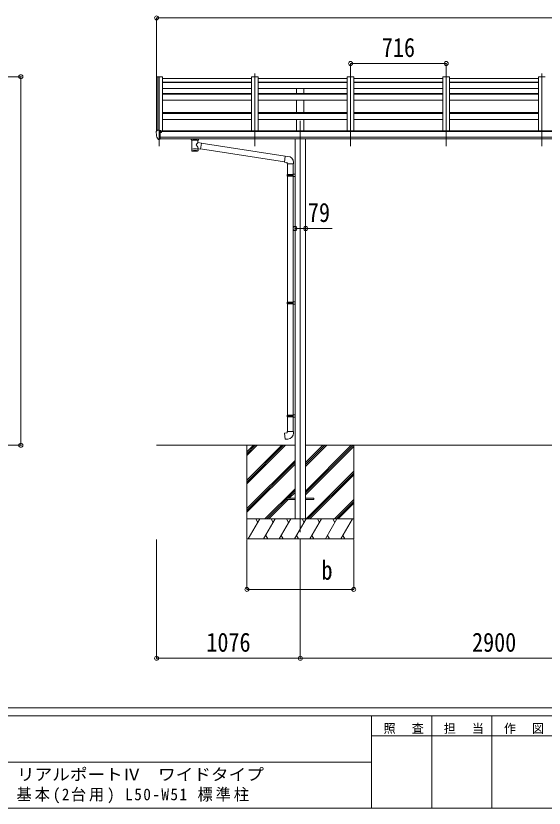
# Model space of a CAD drawing. Units: millimetres at full size. Extents: x -8385 to 8479, y -5853 to 5787.
# Drawn here: x 86 to 4039, y -5853 to 72 of the extents above; entities that cross this region are included whole.
import ezdxf
from ezdxf.enums import TextEntityAlignment as Align

# ---------------------------------------------------------------- set-up
doc = ezdxf.new("R2010")
doc.units = ezdxf.units.MM
doc.header["$LTSCALE"] = 30
doc.header["$PDMODE"] = 32
doc.header["$PDSIZE"] = 30
for name, color, linetype, lineweight in [('0-0_0', 7, 'Continuous', 9), ('0-1_本体', 4, 'Continuous', 9), ('0-2_部品', 7, 'Continuous', 9), ('0-8_PARTS2', 2, 'Continuous', 9), ('0-A_寸法', 6, 'Continuous', 9), ('F-0_240', 7, 'Continuous', 9)]:
    doc.layers.add(name, color=color, linetype=linetype, lineweight=lineweight)
doc.styles.add('ＭＳ ゴシック', font='')
doc.styles.get('ＭＳ ゴシック').set_extended_font_data('MS Gothic')

msp = doc.modelspace()

# ---------------------------------------------------------------- linework, layer by layer
at = {"layer": '0-0_0'}
for p, q in [((1138.34, -3139.42), (2174.84, -3139.42)), ((1814.34, -3139.42), (1814.34, -3839.42)), ((1814.34, -3400.15), (2075.07, -3139.42)), ((1814.34, -3414.29), (2089.21, -3139.42)), ((1814.34, -3428.44), (2103.35, -3139.42)), ((1814.34, -3216.31), (1891.22, -3139.42)), ((1814.34, -3202.16), (1877.08, -3139.42)), ((1814.34, -3188.02), (1862.93, -3139.42)), ((2253.84, -3139.42), (5074.84, -3139.42)), ((2253.84, -3481.15), (2595.57, -3139.42)), ((2253.84, -3495.29), (2609.71, -3139.42)), ((2253.84, -3297.3), (2411.72, -3139.42)), ((2253.84, -3283.16), (2397.58, -3139.42)), ((2253.84, -3269.02), (2383.43, -3139.42)), ((2614.34, -3139.42), (2614.34, -3839.42)), ((2253.84, -3509.44), (2614.34, -3148.94)), ((1814.34, -3612.28), (2174.84, -3251.79)), ((1814.34, -3626.43), (2174.84, -3265.93)), ((1814.34, -3640.57), (2174.84, -3280.07)), ((2257.7, -3689.42), (2614.34, -3332.79)), ((2271.84, -3689.42), (2614.34, -3346.93)), ((2285.98, -3689.42), (2614.34, -3361.07)), ((1949.33, -3689.42), (2174.84, -3463.92)), ((2117.98, -3534.91), (2174.84, -3478.06)), ((2132.12, -3534.91), (2174.84, -3492.2)), ((1963.47, -3689.42), (2114.34, -3538.56)), ((1977.61, -3689.42), (2123.12, -3543.91)), ((2469.83, -3689.42), (2614.34, -3544.92)), ((2483.97, -3689.42), (2614.34, -3559.06)), ((2498.11, -3689.42), (2614.34, -3573.2)), ((2614.34, -3689.42), (1814.34, -3689.42)), ((1824.63, -3839.42), (1911.23, -3689.42)), ((1896.23, -3715.41), (1881.23, -3689.42)), ((1940.1, -3839.42), (2026.7, -3689.42)), ((2011.7, -3715.41), (1996.7, -3689.42)), ((2055.57, -3839.42), (2142.17, -3689.42)), ((2127.17, -3715.41), (2112.17, -3689.42)), ((2171.04, -3839.42), (2257.64, -3689.42)), ((2242.64, -3715.41), (2227.64, -3689.42)), ((2286.51, -3839.42), (2373.11, -3689.42)), ((2358.11, -3715.41), (2343.11, -3689.42)), ((2401.98, -3839.42), (2488.58, -3689.42)), ((2458.58, -3689.42), (2473.58, -3715.41)), ((2517.45, -3839.42), (2604.05, -3689.42)), ((1814.34, -3839.42), (2614.34, -3839.42)), ((1955.09, -3813.45), (1970.09, -3839.42)), ((2070.57, -3813.44), (2085.57, -3839.42)), ((2186.04, -3813.44), (2201.03, -3839.42)), ((2301.51, -3813.45), (2316.5, -3839.42)), ((2416.98, -3813.45), (2431.97, -3839.42)), ((2532.45, -3813.45), (2547.44, -3839.42))]:
    msp.add_line(p, q, dxfattribs=at)
at = {"layer": '0-1_本体'}
for p, q in [((1138.34, -384.4), (1138.33, -790.04)), ((1139.28, -383.52), (1147.12, -383.11)), ((1147.34, -383.18), (1147.34, -783.49)), ((1147.42, -383.3), (1148.04, -384.92)), ((1183.34, -383.1), (1183.34, -793.67)), ((1183.34, -396.1), (1849.34, -396.1)), ((1849.34, -383.7), (1849.34, -783.27)), ((1899.34, -383.7), (1849.34, -383.7)), ((1899.34, -383.7), (1899.34, -783.27)), ((1899.34, -396.1), (2565.34, -396.1)), ((2565.34, -383.7), (2565.34, -783.27)), ((2615.34, -383.7), (2565.34, -383.7)), ((2615.34, -383.7), (2615.34, -783.27)), ((2615.34, -396.1), (3281.34, -396.1)), ((3281.34, -383.7), (3281.34, -783.27)), ((3331.34, -383.7), (3281.34, -383.7)), ((3331.34, -383.7), (3331.34, -783.27)), ((3331.34, -396.1), (3997.34, -396.1)), ((3997.34, -383.7), (3997.34, -783.27)), ((4047.34, -383.7), (3997.34, -383.7)), ((1183.34, -422.81), (1849.34, -422.81)), ((1183.34, -425.66), (1849.34, -425.66)), ((1183.34, -470.39), (1849.34, -470.39)), ((1899.34, -422.81), (2565.34, -422.81)), ((1899.34, -425.66), (2565.34, -425.66)), ((1899.34, -470.39), (2565.34, -470.39)), ((2186.84, -509.08), (2186.84, -470.39)), ((2241.84, -509.08), (2241.84, -470.39)), ((2615.34, -422.81), (3281.34, -422.81)), ((2615.34, -425.66), (3281.34, -425.66)), ((2615.34, -470.39), (3281.34, -470.39)), ((3331.34, -422.81), (3997.34, -422.81)), ((3331.34, -425.66), (3997.34, -425.66)), ((3331.34, -470.39), (3997.34, -470.39)), ((1183.34, -509.08), (1849.34, -509.08)), ((1183.34, -514.37), (1849.34, -514.37)), ((1899.34, -509.08), (2565.34, -509.08)), ((1899.34, -514.37), (2565.34, -514.37)), ((2615.34, -509.08), (3281.34, -509.08)), ((2615.34, -514.37), (3281.34, -514.37)), ((3331.34, -509.08), (3997.34, -509.08)), ((3331.34, -514.37), (3997.34, -514.37)), ((1183.34, -558.45), (1849.34, -558.45)), ((1899.34, -558.45), (2565.34, -558.45)), ((2186.84, -652), (2186.84, -558.45)), ((2241.84, -652), (2241.84, -558.45)), ((2615.34, -558.45), (3281.34, -558.45)), ((3331.34, -558.45), (3997.34, -558.45)), ((1183.34, -652), (1849.34, -652)), ((1183.34, -658.8), (1849.34, -658.8)), ((1183.34, -702.35), (1849.34, -702.35)), ((1899.34, -652), (2565.34, -652)), ((1899.34, -658.8), (2565.34, -658.8)), ((1899.34, -702.35), (2565.34, -702.35)), ((2186.84, -786.97), (2186.84, -702.35)), ((2241.84, -786.97), (2241.84, -702.35)), ((2615.34, -652), (3281.34, -652)), ((2615.34, -658.8), (3281.34, -658.8)), ((2615.34, -702.35), (3281.34, -702.35)), ((3331.34, -652), (3997.34, -652)), ((3331.34, -658.8), (3997.34, -658.8)), ((3331.34, -702.35), (3997.34, -702.35)), ((6163.84, -793.67), (1164.84, -793.67)), ((1188.34, -793.67), (1188.34, -786.97)), ((6140.34, -786.97), (1188.34, -786.97)), ((1164.84, -834.9), (6163.84, -834.9)), ((6163.84, -846.74), (1164.84, -846.67)), ((2174.84, -846.84), (2174.84, -3689.42)), ((2253.84, -846.84), (2253.84, -3689.42))]:
    msp.add_line(p, q, dxfattribs=at)
msp.add_lwpolyline([(1148.04, -783.49), (1148.04, -383.1), (1183.34, -383.1)], dxfattribs=at)
msp.add_circle((1172.31, -798.41), 3, dxfattribs=at)
for centre, radius, start, end in [((1139.34, -384.52), 1, 93, 173.32986), ((1147.13, -383.41), 0.301, 21.06327, 92.86679)]:
    msp.add_arc(centre, radius, start, end, dxfattribs=at)
at = {"layer": '0-2_部品'}
for p, q in [((1136.34, -793.06), (1136.34, -793.69)), ((1143.25, -784.26), (1139.18, -790.07)), ((1158.34, -852.19), (1158.34, -783.69)), ((1159.84, -784.61), (1158.34, -784.61)), ((1164.84, -793.42), (1158.34, -793.03)), ((1159.84, -784.61), (1159.84, -790.78)), ((1169.51, -786.11), (1159.84, -785.38)), ((1159.84, -788.38), (1173.84, -788.43)), ((1169.31, -798.61), (1169.84, -798.61)), ((1169.84, -798.61), (1170.14, -798.61)), ((1170.34, -788.42), (1170.34, -786.52)), ((1174.84, -789.54), (1174.84, -793.5)), ((1150.71, -850.38), (1140.97, -835)), ((1156.84, -852.1), (1153.13, -851.87)), ((1156.84, -852.1), (1158.34, -852.19)), ((1158.34, -849.99), (1158.84, -849.99)), ((1158.84, -849.99), (1159.34, -848.99)), ((1164.84, -848.99), (1159.34, -848.99)), ((1398.84, -853), (1398.84, -846.88)), ((1402.94, -857.5), (1402.92, -937.79)), ((1448.74, -875.07), (1448.74, -857.49)), ((1473.96, -878.98), (1448.74, -875.07)), ((1452.84, -853), (1452.84, -846.88)), ((1473.96, -878.98), (1466.94, -924.24)), ((2100.8, -978.29), (1473.65, -880.99)), ((1448.75, -937.79), (1448.74, -921.16)), ((1448.74, -921.41), (1466.94, -924.24)), ((2097.13, -1020.22), (1467.21, -922.5)), ((2121.76, -978.67), (2100.92, -976.85)), ((2116.84, -1034.42), (2162.84, -1034.42)), ((2118.84, -1034.42), (2118.84, -1113.68)), ((2160.84, -1034.42), (2160.84, -1111.12)), ((2162.84, -1034.42), (2162.84, -1023.5)), ((2116.84, -1115.68), (2117.84, -1113.68)), ((2116.84, -1115.68), (2160.84, -1115.68)), ((2116.84, -1115.68), (2116.84, -1123.68)), ((2116.84, -1123.68), (2160.84, -1123.68)), ((2116.84, -1123.68), (2117.84, -1125.68)), ((2117.84, -1113.68), (2160.84, -1113.68)), ((2117.84, -1125.68), (2160.84, -1125.68)), ((2118.84, -1125.68), (2118.84, -2069.86)), ((2156.36, -1115.68), (2155.93, -1113.68)), ((2158.84, -1111.18), (2174.84, -1110.71)), ((2158.84, -1113.18), (2158.84, -1111.18)), ((2158.84, -1113.18), (2160.84, -1113.18)), ((2174.84, -1110.71), (2174.84, -1128.65)), ((2158.84, -1128.18), (2158.84, -1126.18)), ((2158.84, -1128.18), (2174.84, -1128.65)), ((2160.84, -1128.23), (2160.84, -2067.3)), ((2116.84, -2071.86), (2117.84, -2069.86)), ((2116.84, -2071.86), (2160.84, -2071.86)), ((2116.84, -2071.86), (2116.84, -2079.86)), ((2117.84, -2069.86), (2160.84, -2069.86)), ((2156.36, -2071.86), (2155.93, -2069.86)), ((2158.84, -2067.36), (2174.84, -2066.89)), ((2158.84, -2069.36), (2158.84, -2067.36)), ((2158.84, -2069.36), (2160.84, -2069.36)), ((2174.84, -2066.89), (2174.84, -2084.83)), ((2116.84, -2079.86), (2160.84, -2079.86)), ((2116.84, -2079.86), (2117.84, -2081.86)), ((2117.84, -2081.86), (2160.84, -2081.86)), ((2118.84, -2081.86), (2118.84, -2915.02)), ((2158.84, -2084.36), (2158.84, -2082.36)), ((2158.84, -2084.36), (2174.84, -2084.83)), ((2160.84, -2084.42), (2160.84, -2912.46)), ((2116.84, -2917.02), (2117.84, -2915.02)), ((2116.84, -2917.02), (2160.84, -2917.02)), ((2116.84, -2917.02), (2116.84, -2925.02)), ((2116.84, -2925.02), (2160.84, -2925.02)), ((2116.84, -2925.02), (2117.84, -2927.02)), ((2117.84, -2915.02), (2160.84, -2915.02)), ((2117.84, -2927.02), (2160.84, -2927.02)), ((2118.84, -2927.02), (2118.84, -3037.02)), ((2156.36, -2917.02), (2155.93, -2915.02)), ((2158.84, -2912.52), (2174.84, -2912.05)), ((2158.84, -2914.52), (2158.84, -2912.52)), ((2158.84, -2914.52), (2160.84, -2914.52)), ((2158.84, -2929.52), (2158.84, -2927.52)), ((2158.84, -2929.52), (2174.84, -2929.99)), ((2160.84, -2929.58), (2160.84, -3037.02)), ((2174.84, -2912.05), (2174.84, -2929.99)), ((2116.84, -3037.02), (2162.84, -3037.02)), ((2116.84, -3047.02), (2116.84, -3037.02)), ((2162.84, -3037.02), (2162.84, -3047.94))]:
    msp.add_line(p, q, dxfattribs=at)
at = {"layer": '0-2_部品', "color": 4}
for p, q in [((2114.34, -3534.91), (2174.84, -3534.91)), ((2114.34, -3534.91), (2114.34, -3543.91)), ((2114.34, -3543.91), (2174.84, -3543.91)), ((2253.84, -3534.91), (2314.34, -3534.91)), ((2253.84, -3543.91), (2314.34, -3543.91)), ((2314.34, -3534.91), (2314.34, -3543.91))]:
    msp.add_line(p, q, dxfattribs=at)
at = {"layer": '0-2_部品'}
for points in [[(1158.34, -783.69), (1146.34, -783.69), (1144.01, -783.83)], [(1164.84, -848.99), (1164.84, -790.78), (1159.84, -790.78)], [(1169.51, -786.11), (1169.68, -786.12), (1169.84, -786.16), (1169.98, -786.2), (1170.1, -786.25), (1170.2, -786.31), (1170.28, -786.38), (1170.32, -786.45), (1170.34, -786.52)], [(1170.14, -797.42), (1170.14, -798.61), (1174.84, -798.61)], [(1174.84, -796.99), (1174.84, -798.61), (1175.31, -798.61)], [(1158.34, -838.3), (1161.5, -837.89), (1164.84, -837.46)], [(1398.88, -853.06), (1398.85, -852.7), (1399.1, -851.74), (1399.62, -850.86), (1400.42, -850.02), (1401.54, -849.22), (1402.94, -848.5)], [(1398.88, -852.94), (1398.85, -853.3), (1399.1, -854.26), (1399.62, -855.14), (1400.42, -855.98), (1401.54, -856.77), (1402.94, -857.5)], [(1448.74, -848.51), (1448.97, -848.6), (1450.33, -849.34), (1451.44, -850.19), (1452.2, -851.05), (1452.66, -851.95), (1452.83, -852.84)], [(1448.74, -857.49), (1448.97, -857.39), (1450.33, -856.66), (1451.44, -855.81), (1452.2, -854.95), (1452.66, -854.05), (1452.83, -853.16)], [(2100.92, -976.85), (2096.91, -1022.68), (2116.84, -1024.42), (2116.84, -1034.42)], [(2156.36, -1115.68), (2156.36, -1123.68), (2155.93, -1125.68)], [(2158.84, -1126.18), (2160.84, -1126.18), (2160.84, -1113.18)], [(2156.36, -2071.86), (2156.36, -2079.86), (2155.93, -2081.86)], [(2158.84, -2082.36), (2160.84, -2082.36), (2160.84, -2069.36)], [(2156.36, -2917.02), (2156.36, -2925.02), (2155.93, -2927.02)], [(2158.84, -2927.52), (2160.84, -2927.52), (2160.84, -2914.52)], [(2121.76, -3092.77), (2100.92, -3094.59), (2096.91, -3048.77), (2116.84, -3047.02)]]:
    msp.add_lwpolyline(points, dxfattribs=at)
for centre, radius, start, end in [((1139.34, -793.06), 3, 93, 180), ((1328.83, -793.69), 192.49, 180.0008, 192.1233), ((1144.07, -784.83), 1, 93.5, 145), ((1172.34, -798.61), 2.5, 151.64236, 180), ((1172.34, -798.61), 2.5, 0, 151.64236), ((1143.57, -833.5), 3, 191.83348, 210), ((1153.31, -848.88), 3, 210, 266.5), ((1415.91, -898.22), 51.38, 92.46126, 104.61963), ((1435.79, -898.22), 51.38, 75.38037, 87.53874), ((2117.84, -1023.5), 45, 0, 85), ((2117.84, -3047.94), 45, 275, 0)]:
    msp.add_arc(centre, radius, start, end, dxfattribs=at)
for centre, major_axis, ratio, start_param, end_param in [((1173.84, -789.54), (-0.02, 1.1), 0.906239, 4.6917496, 6.2625459), ((1425.84, -858.69), (-22.91, -0.42), 0.072511, 4.711586, 6.2823824), ((1425.86, -857.06), (-22.91, -0.42), 0.072511, 4.711586, 6.2823824), ((1425.81, -857.07), (22.92, -0.42), 0.07247, 0.0008089, 1.5716053), ((1425.81, -858.69), (22.92, -0.42), 0.07247, 0.0008089, 1.5716053), ((1428.39, -897.27), (20.32, 22.25), 0.045535, 4.9756507, 6.2441899), ((1436.84, -853), (16, 0), 0.361356, 0, 0.0194874), ((1436.84, -853), (16, 0), 0.361356, 6.2636979, 6.2831853), ((1425.84, -937.79), (22.92, 0), 0.101955, 6.2829723, 9.4248207), ((1425.84, -937.79), (22.92, 0), 0.101955, 3.1415499, 6.2833984), ((1425.84, -925.35), (22.91, 0), 0.122865, 6.2831853, 9.424778), ((1425.84, -894.62), (-22.81, 26.62), 0.234429, 3.1563334, 4.5976381)]:
    msp.add_ellipse(centre, major_axis=major_axis, ratio=ratio, start_param=start_param, end_param=end_param, dxfattribs=at)
at = {"layer": '0-8_PARTS2'}
for p, q in [((1158.34, -383.73), (1158.34, -903.02)), ((1874.34, -903.02), (1874.34, -359.17)), ((2590.34, -903.02), (2590.34, -359.17)), ((3306.34, -903.02), (3306.34, -359.17)), ((4022.34, -903.02), (4022.34, -359.17)), ((2214.34, -714.21), (2214.34, -3789.44))]:
    msp.add_line(p, q, dxfattribs=at)
at = {"layer": '0-A_寸法'}
for p, q in [((1138.34, 56.99), (1138.34, -398.59)), ((1138.34, 56.99), (6190.33, 56.99)), ((2590.34, -284.45), (2590.34, -402.06)), ((2590.34, -284.45), (3306.34, -284.45)), ((3306.34, -284.45), (3306.34, -402.06)), ((123.09, -383.09), (-1183.34, -383.09)), ((123.09, -3139.41), (123.09, -383.09)), ((2174.84, -1518.17), (2253.84, -1518.17)), ((2253.84, -1518.17), (2453.84, -1518.17)), ((123.09, -3139.41), (-482.89, -3139.41)), ((1138.34, -4732.3), (1138.34, -3842.91)), ((1814.34, -4217.32), (1814.34, -3842.91)), ((2214.34, -4732.3), (2214.34, -3842.91)), ((2614.34, -4217.32), (2614.34, -3842.91)), ((1814.34, -4217.32), (2614.34, -4217.32)), ((1138.34, -4732.3), (2214.34, -4732.3)), ((2214.34, -4732.3), (5114.34, -4732.3))]:
    msp.add_line(p, q, dxfattribs=at)
for p in [(1138.34, 56.99), (2590.34, -284.45), (3306.34, -284.45), (123.09, -383.09), (2174.84, -1518.17), (2253.84, -1518.17), (123.09, -3139.41), (1814.34, -4217.32), (2614.34, -4217.32), (1138.34, -4732.3), (2214.34, -4732.3)]:
    msp.add_point(p, dxfattribs=at)
at = {"layer": 'F-0_240', "color": 5}
for p, q in [((-8385.45, -5102.66), (8054.55, -5102.66)), ((-8385.45, -5162.66), (5387.79, -5162.66)), ((2747.79, -5162.66), (2747.79, -5852.66)), ((3197.79, -5162.66), (3197.79, -5852.66)), ((3647.79, -5162.66), (3647.79, -5852.66)), ((2747.79, -5312.66), (4547.79, -5312.66)), ((-3402.21, -5507.66), (2747.79, -5507.66)), ((-8385.45, -5852.66), (8054.55, -5852.66))]:
    msp.add_line(p, q, dxfattribs=at)

# ---------------------------------------------------------------- texts
at = {"layer": '0-A_寸法', "color": 7, "style": 'ＭＳ ゴシック', "width": 0.85}
for s, p in [('716', (2824.59, -278.45)), ('79', (2271.34, -1512.17)), ('b', (2373.09, -4187.32)), ('1076', (1511.34, -4726.3)), ('2900', (3499.34, -4726.3))]:
    msp.add_text(s, height=143, dxfattribs=at).set_placement(p, align=Align.BOTTOM_LEFT)
at = {"layer": 'F-0_240', "style": 'ＭＳ ゴシック', "width": 1.1}
msp.add_text('リアルポートⅣ\u3000ワイドタイプ', height=87.98, dxfattribs=at).set_placement((93.72, -5671.05), align=Align.BOTTOM_LEFT)
at = {"layer": 'F-0_240', "attachment_point": 7, "style": 'ＭＳ ゴシック'}
for s, insert, char_height in [('\\T1.17;照\u3000査', (2837.79, -5297.66), 65.98), ('\\T1.17;担\u3000当', (3287.79, -5297.66), 65.98), ('\\T1.17;作\u3000図', (3737.79, -5297.66), 65.98), ('\\T1.19;\\W0.95;基本(2台用)\\~L50-W51\\~標準柱', (90.66, -5817.05), 87.98)]:
    msp.add_mtext(s, dxfattribs=dict(at, insert=insert, char_height=char_height))

doc.saveas('drawing.dxf')
